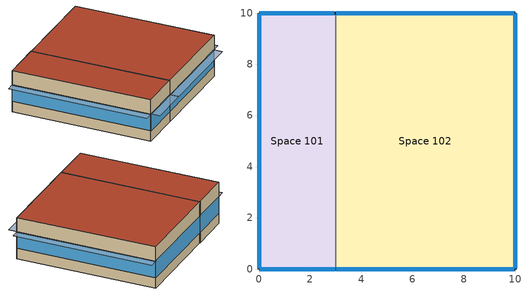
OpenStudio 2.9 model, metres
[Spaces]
Space 101
 floor ground: 3,10 3,0 0,0 0,10 z0
 wall outside: 3,10 2.96,10 0,10 0,0 3,0 z0:3.05
 wall to Space 102: 3,0 3,10 z0:3.05
 window: 0,9.97 0,0.03 z0.76:1.99; 0.03,0 2.97,0 / 2.93,10 0.03,10 z0.76:2
 roof outside: 3,0 3,10 0,10 0,0 z3.05
Space 102
 floor ground: 10,10 10,0 3,0 3,10 z0
 wall outside: 3,0 10,0 10,10 3,10 z0:3.05
 window: 3.03,0 9.97,0 / 9.97,10 3.03,10 / 10,0.03 10,9.97 z0.76:1.99
 roof outside: 10,0 10,10 3,10 3,0 z3.05
shading: 0,0.03 0,9.97 -0.61,9.97 -0.61,0.03 z1.99; 10.61,0.03 10.61,9.97 10,9.97 10,0.03 z1.99; 2.97,-0.62 2.97,0 0.03,0 0.03,-0.62 z2; 9.97,-0.61 9.97,0 3.03,0 3.03,-0.61 z1.99
[Building]
Building 1: Space Type=189.1-2009 - Office - Conference - CZ1-3 2; Default Construction Set=189.1-2009 - CZ5 - Office
[Site]
ROME: Latitude {deg}=41.8; Longitude {deg}=12.23; Time Zone {hr}=1; Elevation {m}=3
[ClimateZones]
Climate Zone Institution Name 1=ASHRAE; Climate Zone Document Name 1=ANSI/ASHRAE Standard 169; Climate Zone Document Year 1=2006; Climate Zone Institution Name 2=CEC; Climate Zone Document Name 2=California Climate Zone Descriptions; Climate Zone Document Year 2=1995
[SizingPeriod:DesignDay] Sky Clearness=0; Rain Indicator=0; Snow Indicator=0; Day of Month=21; Daylight Saving Time Indicator=0; Dry-Bulb Temperature Range Modifier Type=DefaultMultipliers
Name | Maximum Dry-Bulb Temperature {C} | Daily Dry-Bulb Temperature Range {deltaC} | Humidity Indicating Conditions at Maximum Dry-Bulb | Barometric Pressure {Pa} | Wind Speed {m/s} | Wind Direction {deg} | Month | Day Type | Humidity Indicating Type | Solar Model Indicator | ASHRAE Taub | ASHRAE Taud
Milano-Linate Ann Htg Wind 99.6% Condns WS=>MCDB | 8.8 | 0 | 8.8 | 100094 | 10.3 | 240 | 1 | WinterDesignDay | Wetbulb | ASHRAEClearSky
Milano-Linate Ann Hum_n 99.6% Condns DP=>MCDB | 2.3 | 0 | -11.5 | 100094 | 0.4 | 240 | 1 | WinterDesignDay | Dewpoint | ASHRAEClearSky
Milano-Linate Ann Clg .4% Condns DP=>MDB | 28.5 | 10.2 | 23.5 | 100094 | 2.3 | 220 | 7 | SummerDesignDay | Dewpoint | ASHRAETau | 0.515 | 1.818
Milano-Linate Ann Clg .4% Condns DB=>MWB | 33 | 10.2 | 24.1 | 100094 | 2.3 | 220 | 7 | SummerDesignDay | Wetbulb | ASHRAETau | 0.515 | 1.818
Milano-Linate Ann Clg .4% Condns Enth=>MDB | 31 | 10.2 | 77500 | 100094 | 2.3 | 220 | 7 | SummerDesignDay | Enthalpy | ASHRAETau | 0.515 | 1.818
Milano-Linate Ann Htg 99.6% Condns DB | -5.1 | 0 | -5.1 | 100094 | 0.4 | 240 | 1 | WinterDesignDay | Wetbulb | ASHRAEClearSky
Milano-Linate Ann Clg .4% Condns WB=>MDB | 31 | 10.2 | 25.2 | 100094 | 2.3 | 220 | 7 | SummerDesignDay | Wetbulb | ASHRAETau | 0.515 | 1.818
PALERMO Ann Hum_n 99.6% Condns DP=>MCDB | 10.4 | 0 | -2 | 100917 | 4.6 | 160 | 2 | WinterDesignDay | Dewpoint | ASHRAEClearSky
PALERMO Ann Clg .4% Condns Enth=>MDB | 29.4 | 5.9 | 84700 | 100917 | 5.8 | 210 | 8 | SummerDesignDay | Enthalpy | ASHRAETau | 0.514 | 1.868
PALERMO Ann Clg .4% Condns WB=>MDB | 29.3 | 5.9 | 26.9 | 100917 | 5.8 | 210 | 8 | SummerDesignDay | Wetbulb | ASHRAETau | 0.514 | 1.868
PALERMO Ann Htg 99.6% Condns DB | 6.8 | 0 | 6.8 | 100917 | 4.6 | 160 | 2 | WinterDesignDay | Wetbulb | ASHRAEClearSky
PALERMO Ann Htg Wind 99.6% Condns WS=>MCDB | 13.1 | 0 | 13.1 | 100917 | 14.9 | 160 | 2 | WinterDesignDay | Wetbulb | ASHRAEClearSky
PALERMO Ann Clg .4% Condns DB=>MWB | 33.5 | 5.9 | 22.3 | 100917 | 5.8 | 210 | 8 | SummerDesignDay | Wetbulb | ASHRAETau | 0.514 | 1.868
PALERMO Ann Clg .4% Condns DP=>MDB | 28.8 | 5.9 | 26.1 | 100917 | 5.8 | 210 | 8 | SummerDesignDay | Dewpoint | ASHRAETau | 0.514 | 1.868
ROME Ann Clg .4% Condns DB=>MWB | 31 | 9.5 | 22.8 | 101289 | 5 | 170 | 8 | SummerDesignDay | Wetbulb | ASHRAETau | 0.481 | 1.959
ROME Ann Htg Wind 99.6% Condns WS=>MCDB | 10.5 | 0 | 10.5 | 101289 | 13.8 | 70 | 1 | WinterDesignDay | Wetbulb | ASHRAEClearSky
ROME Ann Htg 99.6% Condns DB | -0.8 | 0 | -0.8 | 101289 | 3.3 | 70 | 1 | WinterDesignDay | Wetbulb | ASHRAEClearSky
ROME Ann Clg .4% Condns DP=>MDB | 27.6 | 9.5 | 25.1 | 101289 | 5 | 170 | 8 | SummerDesignDay | Dewpoint | ASHRAETau | 0.481 | 1.959
ROME Ann Hum_n 99.6% Condns DP=>MCDB | 3.6 | 0 | -8 | 101289 | 3.3 | 70 | 1 | WinterDesignDay | Dewpoint | ASHRAEClearSky
ROME Ann Clg .4% Condns Enth=>MDB | 28.7 | 9.5 | 79900 | 101289 | 5 | 170 | 8 | SummerDesignDay | Enthalpy | ASHRAETau | 0.481 | 1.959
ROME Ann Clg .4% Condns WB=>MDB | 28.5 | 9.5 | 25.9 | 101289 | 5 | 170 | 8 | SummerDesignDay | Wetbulb | ASHRAETau | 0.481 | 1.959
[DefaultConstructionSet] Interior Partition Construction=Interior Partition
Name | Default Exterior Surface Constructions | Default Interior Surface Constructions | Default Ground Contact Surface Constructions | Default Exterior SubSurface Constructions | Default Interior SubSurface Constructions
189.1-2009 - CZ1 - Office | Default Surface Constructions 22 | Default Surface Constructions 23 | Default Surface Constructions 24 | Default Sub Surface Constructions 15 | Default Sub Surface Constructions 16
189.1-2009 - CZ5 - Office | Default Surface Constructions 13 | Default Surface Constructions 14 | Default Surface Constructions 15 | Default Sub Surface Constructions 9 | Default Sub Surface Constructions 10
[DefaultSurfaceConstructions]
Name | Floor Construction | Wall Construction | Roof Ceiling Construction
Default Surface Constructions 13 | ExtSlabCarpet 4in ClimateZone 1-8 | ASHRAE 189.1-2009 ExtWall Mass ClimateZone 5 | ASHRAE 189.1-2009 ExtRoof IEAD ClimateZone 2-5
Default Surface Constructions 14 | Interior Floor | Interior Wall | Interior Ceiling
Default Surface Constructions 15; Default Surface Constructions 24 | ExtSlabCarpet 4in ClimateZone 1-8 | ExtSlabCarpet 4in ClimateZone 1-8 | ExtSlabCarpet 4in ClimateZone 1-8
Default Surface Constructions 22 | ExtSlabCarpet 4in ClimateZone 1-8 | AA_External_Wall1 | ASHRAE 189.1-2009 ExtRoof IEAD ClimateZone 1
Default Surface Constructions 23 | Interior Floor | AA-Internal_wall | Interior Ceiling
[Construction]
ExtSlabCarpet 4in ClimateZone 1-8: MAT-CC05 4 HW CONCRETE, CP02 CARPET PAD
ASHRAE 189.1-2009 ExtRoof IEAD ClimateZone 1: Roof Membrane, Roof Insulation [18], Metal Decking
Interior Floor: F16 Acoustic tile, F05 Ceiling air space resistance, M11 100mm lightweight concrete
Interior Wall: G01a 19mm gypsum board, F04 Wall air space resistance, G01a 19mm gypsum board
Interior Ceiling: M11 100mm lightweight concrete, F05 Ceiling air space resistance, F16 Acoustic tile
Exterior Door: F08 Metal surface, I01 25mm insulation board
Interior Window; AA_Window_1: Clear 3mm
Interior Door; Interior Partition: G05 25mm wood
ASHRAE 189.1-2009 ExtRoof IEAD ClimateZone 2-5: Roof Membrane, Roof Insulation [21], Metal Decking
ASHRAE 189.1-2009 ExtWindow ClimateZone 4-5: Theoretical Glass [207]
ASHRAE 189.1-2009 ExtWall Mass ClimateZone 5: 1IN Stucco, 8IN Concrete HW, Wall Insulation [40], 1/2IN Gypsum
AA_External_Wall1: 1IN Stucco, M11 100mm lightweight concrete, F04 Wall air space resistance, 1/2IN Gypsum
AA-Internal_wall: 1/2IN Gypsum, G01a 19mm gypsum board, F16 Acoustic tile, G01a 19mm gypsum board, 1/2IN Gypsum
[Material] Thermal Absorptance=0.9
Name | Roughness | Thickness {m} | Conductivity {W/m-K} | Density {kg/m3} | Specific Heat {J/kg-K} | Solar Absorptance | Visible Absorptance
MAT-CC05 4 HW CONCRETE | Rough | 0.1016 | 1.311 | 2240 | 836.8 | 0.85 | 0.85
1IN Stucco | Smooth | 0.0253 | 0.6918 | 1858 | 837 | 0.92 | 0.92
8IN Concrete HW | MediumRough | 0.2033 | 1.7296 | 2243 | 837 | 0.65 | 0.65
1/2IN Gypsum | Smooth | 0.0127 | 0.16 | 784.9 | 830 | 0.4 | 0.4
Roof Membrane | VeryRough | 0.0095 | 0.16 | 1121.29 | 1460 | 0.7 | 0.7
Roof Insulation [18] | MediumRough | 0.1693 | 0.049 | 265 | 836.8 | 0.7 | 0.7
Metal Decking | MediumSmooth | 0.0015 | 45.006 | 7680 | 418.4 | 0.6 | 0.6
F16 Acoustic tile | MediumSmooth | 0.0191 | 0.06 | 368 | 590 | 0.3 | 0.3
M11 100mm lightweight concrete | MediumRough | 0.1016 | 0.53 | 1280 | 840 | 0.5 | 0.5
G01a 19mm gypsum board | MediumSmooth | 0.019 | 0.16 | 800 | 1090 | 0.4 | 0.4
F08 Metal surface | Smooth | 0.0008 | 45.28 | 7824 | 500 | 0.7 | 0.7
I01 25mm insulation board | MediumRough | 0.0254 | 0.03 | 43 | 1210 | 0.6 | 0.6
G05 25mm wood | MediumSmooth | 0.0254 | 0.15 | 608 | 1630 | 0.5 | 0.5
Roof Insulation [21] | MediumRough | 0.2105 | 0.049 | 265 | 836.8 | 0.7 | 0.7
Wall Insulation [40] | MediumRough | 0.0794 | 0.0432 | 91 | 837 | 0.5 | 0.5
[Material:NoMass]
CP02 CARPET PAD: Roughness=Smooth; Thermal Resistance {m2-K/W}=0.1; Thermal Absorptance=0.9; Solar Absorptance=0.8; Visible Absorptance=0.8
[Material:AirGap]
Name | Thermal Resistance {m2-K/W}
F05 Ceiling air space resistance | 0.18
F04 Wall air space resistance | 0.15
[DefaultSubSurfaceConstructions]
Name | Fixed Window Construction | Operable Window Construction | Door Construction | Tubular Daylight Dome Construction | Tubular Daylight Diffuser Construction
Default Sub Surface Constructions 9 | ASHRAE 189.1-2009 ExtWindow ClimateZone 4-5 | ASHRAE 189.1-2009 ExtWindow ClimateZone 4-5 | Exterior Door | Interior Window | Interior Window
Default Sub Surface Constructions 10; Default Sub Surface Constructions 16 | Interior Window | Interior Window | Interior Door
Default Sub Surface Constructions 15 | AA_Window_1 | AA_Window_1 | Exterior Door | Interior Window | Interior Window
[WindowMaterial:Glazing] Optical Data Type=SpectralAverage; Thickness {m}=0.003; Back Side Solar Reflectance at Normal Incidence=0; Back Side Visible Reflectance at Normal Incidence=0; Infrared Transmittance at Normal Incidence=0; Dirt Correction Factor for Solar and Visible Transmittance=1; Solar Diffusing=No
Name | Solar Transmittance at Normal Incidence | Front Side Solar Reflectance at Normal Incidence | Visible Transmittance at Normal Incidence | Front Side Visible Reflectance at Normal Incidence | Front Side Infrared Hemispherical Emissivity | Back Side Infrared Hemispherical Emissivity | Conductivity {W/m-K}
Clear 3mm | 0.837 | 0.075 | 0.898 | 0.081 | 0.84 | 0.84 | 0.9
Theoretical Glass [207] | 0.3311 | 0.6189 | 0.44 | 0.51 | 0.9 | 0.9 | 0.0133
[SpaceType] Standards Building Type=Office
Name | Default Schedule Set | Design Specification Outdoor Air Object | Standards Space Type
189.1-2009 - Office - BreakRoom - CZ1-3 | 189.1-2009 - Office - BreakRoom - CZ1-3 Schedule Set | 189.1-2009 - Office - BreakRoom - CZ1-3 Ventilation | BreakRoom
189.1-2009 - Office - Conference - CZ1-3 1; 189.1-2009 - Office - Conference - CZ1-3 2 | 189.1-2009 - Office - Conference - CZ1-3 Schedule Set | 189.1-2009 - Office - Conference - CZ1-3 Ventilation | Conference
[DefaultScheduleSet]
Name | Number of People Schedule | People Activity Level Schedule | Lighting Schedule | Electric Equipment Schedule | Infiltration Schedule
189.1-2009 - Office - BreakRoom - CZ1-3 Schedule Set | AA-Breakroom Work Occ | AA-Office_Activity | AA_Office_Light_9-18 | Small Office Bldg Equip | Small Office Infil Quarter On
189.1-2009 - Office - Conference - CZ1-3 Schedule Set | Office Misc Occ | Office Activity | Office Bldg Light | Office Bldg Equip | Office Infil Quarter On
[Lights:Definition] Design Level Calculation Method=Watts/Area
Name | Watts per Space Floor Area {W/m2}
189.1-2009 - Office - BreakRoom - CZ1-3 Lights Definition | 11.625
189.1-2009 - Office - Conference - CZ1-3 Lights Definition | 12.5938
[Lights]
Name | Lights Definition | Space or SpaceType
189.1-2009 - Office - BreakRoom - CZ1-3 Lights | 189.1-2009 - Office - BreakRoom - CZ1-3 Lights Definition | 189.1-2009 - Office - BreakRoom - CZ1-3
189.1-2009 - Office - Conference - CZ1-3 Lights 1 | 189.1-2009 - Office - Conference - CZ1-3 Lights Definition | 189.1-2009 - Office - Conference - CZ1-3 1
189.1-2009 - Office - Conference - CZ1-3 Lights 2 | 189.1-2009 - Office - Conference - CZ1-3 Lights Definition | 189.1-2009 - Office - Conference - CZ1-3 2
[DesignSpecification:OutdoorAir] Outdoor Air Method=Sum
Name | Outdoor Air Flow per Person {m3/s-person}
189.1-2009 - Office - BreakRoom - CZ1-3 Ventilation | 0.00707921
189.1-2009 - Office - Conference - CZ1-3 Ventilation | 0.00943895
[People:Definition] Number of People Calculation Method=People/Area; People per Space Floor Area {person/m2}=0.538196; Fraction Radiant=0.3
189.1-2009 - Office - BreakRoom - CZ1-3 People Definition; 189.1-2009 - Office - Conference - CZ1-3 People Definition
[People]
Name | People Definition | Space or SpaceType
189.1-2009 - Office - BreakRoom - CZ1-3 People | 189.1-2009 - Office - BreakRoom - CZ1-3 People Definition | 189.1-2009 - Office - BreakRoom - CZ1-3
189.1-2009 - Office - Conference - CZ1-3 People 1 | 189.1-2009 - Office - Conference - CZ1-3 People Definition | 189.1-2009 - Office - Conference - CZ1-3 1
189.1-2009 - Office - Conference - CZ1-3 People 2 | 189.1-2009 - Office - Conference - CZ1-3 People Definition | 189.1-2009 - Office - Conference - CZ1-3 2
[SpaceInfiltration:DesignFlowRate] Design Flow Rate Calculation Method=Flow/ExteriorArea; Flow per Exterior Surface Area {m3/s-m2}=0.00030226
Name | Space or SpaceType
189.1-2009 - Office - BreakRoom - CZ1-3 Infiltration | 189.1-2009 - Office - BreakRoom - CZ1-3
189.1-2009 - Office - Conference - CZ1-3 Infiltration 1 | 189.1-2009 - Office - Conference - CZ1-3 1
189.1-2009 - Office - Conference - CZ1-3 Infiltration 2 | 189.1-2009 - Office - Conference - CZ1-3 2
[ElectricEquipment:Definition] Design Level Calculation Method=Watts/Area
Name | Watts per Space Floor Area {W/m2}
189.1-2009 - Office - BreakRoom - CZ1-3 Electric Equipment Definition | 48.007
189.1-2009 - Office - Conference - CZ1-3 Electric Equipment Definition | 3.98265
[ElectricEquipment]
Name | Electric Equipment Definition | Space or SpaceType
189.1-2009 - Office - BreakRoom - CZ1-3 Electric Equipment | 189.1-2009 - Office - BreakRoom - CZ1-3 Electric Equipment Definition | 189.1-2009 - Office - BreakRoom - CZ1-3
189.1-2009 - Office - Conference - CZ1-3 Electric Equipment 1 | 189.1-2009 - Office - Conference - CZ1-3 Electric Equipment Definition | 189.1-2009 - Office - Conference - CZ1-3 1
189.1-2009 - Office - Conference - CZ1-3 Electric Equipment 2 | 189.1-2009 - Office - Conference - CZ1-3 Electric Equipment Definition | 189.1-2009 - Office - Conference - CZ1-3 2
[ThermostatSetpoint:DualSetpoint] Heating Setpoint Temperature Schedule=Medium Office HtgSetp; Cooling Setpoint Temperature Schedule=Medium Office ClgSetp
Thermal Zone 1 Thermostat 1; Thermal Zone 2 Thermostat
[BuildingStory] Nominal Z Coordinate {m}=0; Nominal Floor to Floor Height {m}=3.048
Building Story 1; Building Story 2
[Space] Default Construction Set=189.1-2009 - CZ1 - Office; Building Story=Building Story 1
Name | Space Type | Thermal Zone
Space 101 | 189.1-2009 - Office - BreakRoom - CZ1-3 | Thermal Zone 2
Space 102 | 189.1-2009 - Office - Conference - CZ1-3 1 | Thermal Zone 1
[ThermalZone] Use Ideal Air Loads=Yes
Name | Thermostat
Thermal Zone 1 | Thermal Zone 1 Thermostat 1
Thermal Zone 2 | Thermal Zone 2 Thermostat
[Sizing:Zone] Zone Cooling Design Supply Air Temperature Input Method=SupplyAirTemperature; Zone Cooling Design Supply Air Temperature {C}=14; Zone Cooling Design Supply Air Temperature Difference {deltaC}=11.11; Zone Heating Design Supply Air Temperature Input Method=SupplyAirTemperature; Zone Heating Design Supply Air Temperature {C}=40; Zone Heating Design Supply Air Temperature Difference {deltaC}=11.11; Zone Cooling Design Supply Air Humidity Ratio {kg-H2O/kg-air}=0.0085; Zone Heating Design Supply Air Humidity Ratio {kg-H2O/kg-air}=0.008; Cooling Design Air Flow Method=DesignDay; Heating Design Air Flow Method=DesignDay; Account for Dedicated Outdoor Air System=No; Dedicated Outdoor Air System Control Strategy=NeutralSupplyAir; Dedicated Outdoor Air Low Setpoint Temperature for Design {C}=autosize; Dedicated Outdoor Air High Setpoint Temperature for Design {C}=autosize
Thermal Zone 1; Thermal Zone 2
[Schedule:Ruleset]
Name | Default Day Schedule | Summer Design Day Schedule | Winter Design Day Schedule
Office Bldg Light | Office Bldg Light Default Schedule | Office Bldg Light Summer Design Day | Office Bldg Light Winter Design Day
Office Misc Occ | Office Bldg Occ Default Schedule 1 | Office Bldg Occ Summer Design Day 1 | Office Bldg Occ Winter Design Day 1
Office Activity | Office Activity Default Schedule | Office Activity Summer Design Day | Office Activity Winter Design Day
Office Infil Quarter On | Office Infil Quarter On Default Schedule | Office Infil Quarter On Summer Design Day | Office Infil Quarter On Winter Design Day
Office Bldg Equip | Office Bldg Equip Default Schedule | Office Bldg Equip Summer Design Day | Office Bldg Equip Winter Design Day
Medium Office HtgSetp | Medium Office HtgSetp Default Schedule | Medium Office HtgSetp Summer Design Day | Medium Office HtgSetp Winter Design Day
Medium Office ClgSetp | Medium Office ClgSetp Default Schedule | Medium Office ClgSetp Summer Design Day | Medium Office ClgSetp Winter Design Day
Small Office Infil Quarter On | Small Office Infil Quarter On Default Schedule | Small Office Infil Quarter On Summer Design Day | Small Office Infil Quarter On Winter Design Day
Small Office Bldg Equip | Small Office Bldg Equip Default Schedule | Small Office Bldg Equip Summer Design Day | Small Office Bldg Equip Winter Design Day
AA-Office_Activity | Small Office Activity Default Schedule 1 | Small Office Activity Summer Design Day 1 | Small Office Activity Winter Design Day 1
AA_Office_Light_9-18 | Office Bldg Light Default Schedule 1 | Office Bldg Light Summer Design Day 1 | Office Bldg Light Winter Design Day 1
AA-Breakroom Work Occ | Office Bldg Occ Default Schedule 2 | Office Bldg Occ Summer Design Day 2 | Office Bldg Occ Winter Design Day 2
[Schedule:Day]
Office Bldg Light Default Schedule: 5, 0, 0.05, 7, 0, 0.1, 8, 0, 0.3, 17, 0, 0.9, 18, 0, 0.7, 20, 0, 0.5, 22, 0, 0.3, 23, 0, 0.1, 24, 0, 0.05
Office Bldg Light Summer Design Day; Office Infil Quarter On Rule 1 Day Schedule; Office Bldg Equip Summer Design Day; Small Office Infil Quarter On Rule 1 Day Schedule; Small Office Bldg Equip Summer Design Day; Office Bldg Light Summer Design Day 1: 24, 0, 1
Office Bldg Light Winter Design Day; Office Bldg Occ Winter Design Day 1; Office Bldg Occ Rule 1 Day Schedule 1; Office Bldg Equip Winter Design Day; Small Office Bldg Equip Winter Design Day; Office Bldg Light Winter Design Day 1; Office Bldg Occ Winter Design Day 2; Office Bldg Occ Rule 1 Day Schedule 2: 24, 0, 0
Office Bldg Light Rule 1 Day Schedule; Office Bldg Light Rule 1 Day Schedule 1: 24, 0, 0.05
Office Bldg Light Rule 2 Day Schedule; Office Bldg Light Rule 2 Day Schedule 1: 6, 0, 0.05, 8, 0, 0.1, 14, 0, 0.5, 17, 0, 0.15, 24, 0, 0.05
Office Bldg Occ Default Schedule 1: 6, 0, 0, 7, 0, 0.1, 8, 0, 0.2, 20, 0, 0.4, 22, 0, 0.1, 24, 0, 0.05
Office Bldg Occ Summer Design Day 1; Office Bldg Occ Summer Design Day 2: 6, 0, 0, 22, 0, 1, 24, 0, 0.05
Office Bldg Occ Rule 2 Day Schedule 1: 6, 0, 0, 8, 0, 0.1, 14, 0, 0.25, 17, 0, 0.1, 24, 0, 0
Office Activity Default Schedule; Office Activity Summer Design Day; Office Activity Winter Design Day: 24, 0, 132
Office Infil Quarter On Default Schedule; Office Infil Quarter On Summer Design Day; Small Office Infil Quarter On Default Schedule; Small Office Infil Quarter On Summer Design Day: 6, 0, 1, 22, 0, 0.25, 24, 0, 1
Office Infil Quarter On Winter Design Day; Office Infil Quarter On Rule 2 Day Schedule; Small Office Infil Quarter On Winter Design Day; Small Office Infil Quarter On Rule 2 Day Schedule: 6, 0, 1, 18, 0, 0.25, 24, 0, 1
Office Bldg Equip Default Schedule: 8, 0, 0.4, 12, 0, 0.9, 13, 0, 0.8, 17, 0, 0.9, 18, 0, 0.8, 20, 0, 0.6, 22, 0, 0.5, 24, 0, 0.4
Office Bldg Equip Rule 1 Day Schedule; Small Office Bldg Equip Rule 1 Day Schedule: 24, 0, 0.3
Office Bldg Equip Rule 2 Day Schedule: 6, 0, 0.3, 8, 0, 0.4, 14, 0, 0.5, 17, 0, 0.35, 24, 0, 0.3
Medium Office HtgSetp Default Schedule: 6, 0, 15.6, 22, 0, 21, 24, 0, 15.6
Medium Office HtgSetp Summer Design Day; Medium Office HtgSetp Rule 1 Day Schedule: 24, 0, 15.6
Medium Office HtgSetp Winter Design Day: 24, 0, 21
Medium Office HtgSetp Rule 2 Day Schedule: 6, 0, 15.6, 18, 0, 21, 24, 0, 15.6
Medium Office ClgSetp Default Schedule; Medium Office ClgSetp Summer Design Day: 6, 0, 26.7, 22, 0, 24, 24, 0, 26.7
Medium Office ClgSetp Winter Design Day; Medium Office ClgSetp Rule 1 Day Schedule: 24, 0, 26.7
Medium Office ClgSetp Rule 2 Day Schedule: 6, 0, 26.7, 18, 0, 24, 24, 0, 26.7
Small Office Bldg Equip Default Schedule: 8, 0, 0.4, 12, 0, 0.9, 13, 0, 0.8, 17, 0, 0.9, 18, 0, 0.5, 24, 0, 0.4
Small Office Bldg Equip Rule 2 Day Schedule: 6, 0, 0.3, 8, 0, 0.4, 12, 0, 0.5, 17, 0, 0.35, 24, 0, 0.3
Small Office Activity Default Schedule 1: 24, 0, 70
Small Office Activity Summer Design Day 1; Small Office Activity Winter Design Day 1: 24, 0, 120
Office Bldg Light Default Schedule 1: 8, 0, 0.05, 9, 0, 0.3, 18, 0, 0.9, 19, 0, 0.3, 24, 0, 0.0590382
Office Bldg Occ Default Schedule 2: 6, 0, 0, 7, 0, 0.1, 8, 0, 0.2, 12, 0, 0.10166, 14, 0, 0.681975, 18, 0, 0.111496, 20, 0, 0.209854, 22, 0, 0.1, 24, 0, 0
Office Bldg Occ Rule 2 Day Schedule 2: 6, 0, 0, 8, 0, 0.1, 14, 0, 0.4, 17, 0, 0.1, 24, 0, 0
[Schedule:Rule] Apply Monday=No; Apply Tuesday=No; Apply Wednesday=No; Apply Thursday=No; Apply Friday=No; Date Specification Type=DateRange; Start Month=1; Start Day=1; End Month=12; End Day=31
Name | Schedule Ruleset | Rule Order | Day Schedule | Apply Sunday | Apply Saturday
Office Bldg Light Rule 1 | Office Bldg Light | 0 | Office Bldg Light Rule 1 Day Schedule | Yes | No
Office Bldg Light Rule 2 | Office Bldg Light | 1 | Office Bldg Light Rule 2 Day Schedule | No | Yes
Office Misc Occ Rule 1 | Office Misc Occ | 0 | Office Bldg Occ Rule 1 Day Schedule 1 | Yes | No
Office Misc Occ Rule 2 | Office Misc Occ | 1 | Office Bldg Occ Rule 2 Day Schedule 1 | No | Yes
Office Infil Quarter On Rule 1 | Office Infil Quarter On | 0 | Office Infil Quarter On Rule 1 Day Schedule | Yes | No
Office Infil Quarter On Rule 2 | Office Infil Quarter On | 1 | Office Infil Quarter On Rule 2 Day Schedule | No | Yes
Office Bldg Equip Rule 1 | Office Bldg Equip | 0 | Office Bldg Equip Rule 1 Day Schedule | Yes | No
Office Bldg Equip Rule 2 | Office Bldg Equip | 1 | Office Bldg Equip Rule 2 Day Schedule | No | Yes
Medium Office HtgSetp Rule 1 | Medium Office HtgSetp | 0 | Medium Office HtgSetp Rule 1 Day Schedule | Yes | No
Medium Office HtgSetp Rule 2 | Medium Office HtgSetp | 1 | Medium Office HtgSetp Rule 2 Day Schedule | No | Yes
Medium Office ClgSetp Rule 1 | Medium Office ClgSetp | 0 | Medium Office ClgSetp Rule 1 Day Schedule | Yes | No
Medium Office ClgSetp Rule 2 | Medium Office ClgSetp | 1 | Medium Office ClgSetp Rule 2 Day Schedule | No | Yes
Small Office Infil Quarter On Rule 1 | Small Office Infil Quarter On | 0 | Small Office Infil Quarter On Rule 1 Day Schedule | Yes | No
Small Office Infil Quarter On Rule 2 | Small Office Infil Quarter On | 1 | Small Office Infil Quarter On Rule 2 Day Schedule | No | Yes
Small Office Bldg Equip Rule 1 | Small Office Bldg Equip | 0 | Small Office Bldg Equip Rule 1 Day Schedule | Yes | No
Small Office Bldg Equip Rule 2 | Small Office Bldg Equip | 1 | Small Office Bldg Equip Rule 2 Day Schedule | No | Yes
Office Bldg Light Rule 3 | AA_Office_Light_9-18 | 0 | Office Bldg Light Rule 1 Day Schedule 1 | Yes | No
Office Bldg Light Rule 4 | AA_Office_Light_9-18 | 1 | Office Bldg Light Rule 2 Day Schedule 1 | No | Yes
Office Work Occ Rule 3 | AA-Breakroom Work Occ | 0 | Office Bldg Occ Rule 1 Day Schedule 2 | Yes | No
Office Work Occ Rule 4 | AA-Breakroom Work Occ | 1 | Office Bldg Occ Rule 2 Day Schedule 2 | No | Yes
